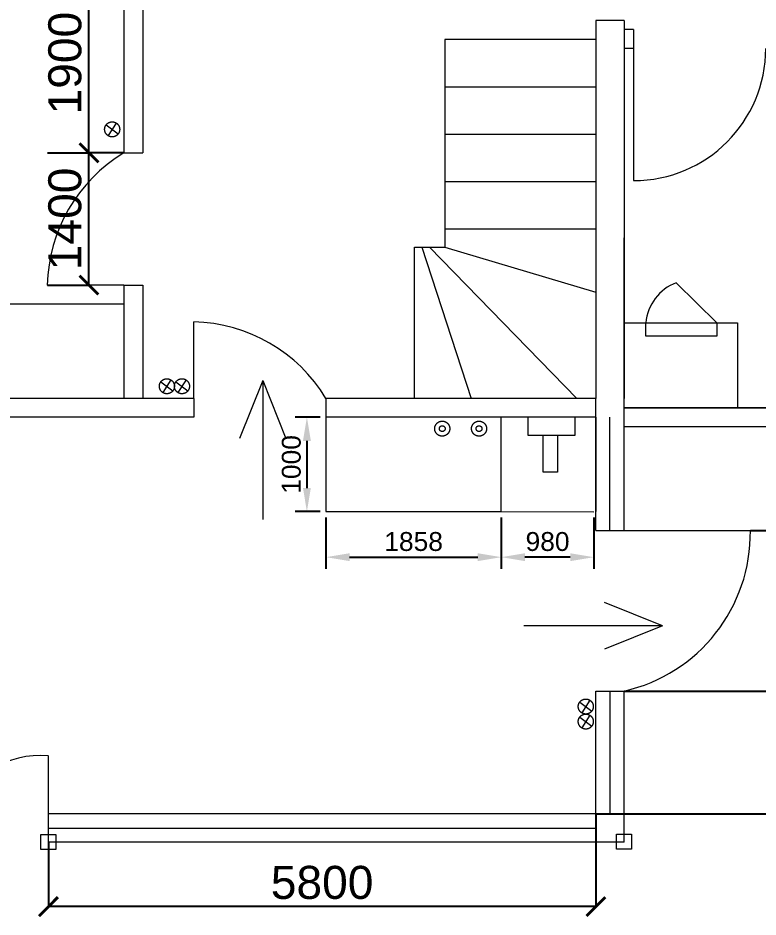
# Model space of a CAD drawing. Header units: inches. Extents: x 494679 to 515679, y 36965 to 66665.
# Drawn here: x 503090 to 510932, y 50410 to 59932 of the extents above; entities that cross this region are included whole.
import ezdxf

# ---------------------------------------------------------------- set-up
doc = ezdxf.new("R2010")
doc.units = ezdxf.units.IN
doc.header["$MEASUREMENT"] = 0
doc.linetypes.add('ACAD_ISO02W100', pattern=[15, 12, -3])
doc.layers.get('0').update_dxf_attribs({"lineweight": 20})
doc.layers.add('Мебель', color=32, linetype='Continuous', lineweight=20)
doc.layers.add('Размер', color=1, linetype='Continuous', lineweight=5)
doc.styles.get("Standard").update_dxf_attribs({"font": 'arial.ttf'})
doc.dimstyles.new('ISO-25', dxfattribs={"dimtxt": 2.5, "dimasz": 2.5, "dimexe": 1.25, "dimexo": 0.625, "dimtad": 1, "dimdec": 0, "dimtxsty": 'Standard', "dimcen": 2.5, "dimadec": 0, "dimazin": 0, "dimtfac": 1, "dimtdec": 0, "dimtmove": 0, "dimatfit": 3, "dimfxl": 1, "dimarcsym": 0})

# ---------------------------------------------------------------- blocks, each defined once
blk = doc.blocks.new('_ArchTick')
at = {"color": 0, "linetype": 'ByBlock', "const_width": 0.15}
blk.add_lwpolyline([(-0.5, -0.5), (0.5, 0.5)], dxfattribs=at)
blk = doc.blocks.new('*D9')
at = {"layer": 'Defpoints', "color": 0, "lineweight": 53, "transparency": 16777216}
for p in [(509212.6, 51503.2), (503412.6, 51203.2), (503412.6, 50520.6)]:
    blk.add_point(p, dxfattribs=at)
at = {"layer": 'Размер', "color": 0, "lineweight": -2, "transparency": 16777216}
for p, q in [((509212.6, 51502.5), (509212.6, 50519.4)), ((503412.6, 51202.5), (503412.6, 50519.4)), ((509212.6, 50520.6), (503412.6, 50520.6))]:
    blk.add_line(p, q, dxfattribs=at)
at = {"layer": 'Размер', "color": 0, "lineweight": -2, "transparency": 16777216, "xscale": 200, "yscale": 200, "zscale": 200, "rotation": 180}
blk.add_blockref('_ArchTick', (503412.6, 50520.6), dxfattribs=at)
at = {"layer": 'Размер', "color": 0, "lineweight": -2, "transparency": 16777216, "xscale": 200, "yscale": 200, "zscale": 200}
blk.add_blockref('_ArchTick', (509212.6, 50520.6), dxfattribs=at)
at = {"layer": 'Размер', "color": 0, "transparency": 16777216, "insert": (506312.6, 50774.3), "char_height": 350, "attachment_point": 5}
blk.add_mtext('5800', dxfattribs=at)
blk = doc.blocks.new('*D10')
at = {"layer": 'Defpoints', "color": 0, "transparency": 16777216}
for p in [(503842.2, 60403.7), (504212.6, 60403.7), (503400.5, 58503.2)]:
    blk.add_point(p, dxfattribs=at)
at = {"layer": 'Размер', "color": 0, "lineweight": -2, "transparency": 16777216}
for p, q in [((504211.9, 60403.7), (503841, 60403.7)), ((503842.2, 58503.2), (503842.2, 60403.7)), ((503401.1, 58503.2), (503843.5, 58503.2))]:
    blk.add_line(p, q, dxfattribs=at)
at = {"layer": 'Размер', "color": 0, "lineweight": -2, "transparency": 16777216, "xscale": 200, "yscale": 200, "zscale": 200}
for p, rotation in [((503842.2, 60403.7), 90), ((503842.2, 58503.2), 270)]:
    blk.add_blockref('_ArchTick', p, dxfattribs=dict(at, rotation=rotation))
at = {"layer": 'Размер', "color": 0, "transparency": 16777216, "insert": (503588.5, 59453.4), "char_height": 350, "attachment_point": 5, "rotation": 90}
blk.add_mtext('1900', dxfattribs=at)
blk = doc.blocks.new('*D11')
at = {"layer": 'Defpoints', "color": 0, "transparency": 16777216}
for p in [(503842.2, 58503.2), (504211.3, 58503.2), (503400.5, 57103.2)]:
    blk.add_point(p, dxfattribs=at)
at = {"layer": 'Размер', "color": 0, "lineweight": -2, "transparency": 16777216}
for p, q in [((504210.7, 58503.2), (503841, 58503.2)), ((503842.2, 57103.2), (503842.2, 58503.2)), ((503401.1, 57103.2), (503843.5, 57103.2))]:
    blk.add_line(p, q, dxfattribs=at)
at = {"layer": 'Размер', "color": 0, "lineweight": -2, "transparency": 16777216, "xscale": 200, "yscale": 200, "zscale": 200}
for p, rotation in [((503842.2, 58503.2), 90), ((503842.2, 57103.2), 270)]:
    blk.add_blockref('_ArchTick', p, dxfattribs=dict(at, rotation=rotation))
at = {"layer": 'Размер', "color": 0, "transparency": 16777216, "insert": (503588.5, 57803.2), "char_height": 350, "attachment_point": 5, "rotation": 90}
blk.add_mtext('1400', dxfattribs=at)
blk = doc.blocks.new('*D14')
at = {"layer": 'Defpoints', "color": 0, "lineweight": 53, "transparency": 16777216}
for p in [(509512.6, 52803.2), (511630.7, 52803.2), (509212.6, 51503.2)]:
    blk.add_point(p, dxfattribs=at)
at = {"layer": 'Размер', "color": 0, "lineweight": -2, "transparency": 16777216}
for p, q in [((509513.2, 52803.2), (511632, 52803.2)), ((511630.7, 51503.2), (511630.7, 52803.2)), ((509213.2, 51503.2), (511632, 51503.2))]:
    blk.add_line(p, q, dxfattribs=at)
at = {"layer": 'Размер', "color": 0, "lineweight": -2, "transparency": 16777216, "xscale": 200, "yscale": 200, "zscale": 200}
for p, rotation in [((511630.7, 52803.2), 90), ((511630.7, 51503.2), 270)]:
    blk.add_blockref('_ArchTick', p, dxfattribs=dict(at, rotation=rotation))
at = {"layer": 'Размер', "color": 0, "transparency": 16777216, "insert": (511376.9, 52153.2), "char_height": 350, "attachment_point": 5, "rotation": 90}
blk.add_mtext('1300', dxfattribs=at)
blk = doc.blocks.new('*D15')
at = {"layer": 'Defpoints', "color": 0, "lineweight": 53, "transparency": 16777216}
for p in [(510850.3, 54503.2), (509512.6, 52803.2), (511628.2, 52803.2)]:
    blk.add_point(p, dxfattribs=at)
at = {"layer": 'Размер', "color": 0, "lineweight": -2, "transparency": 16777216}
for p, q in [((510851, 54503.2), (511629.5, 54503.2)), ((511628.2, 54503.2), (511628.2, 52803.2)), ((509513.2, 52803.2), (511629.5, 52803.2))]:
    blk.add_line(p, q, dxfattribs=at)
at = {"layer": 'Размер', "color": 0, "lineweight": -2, "transparency": 16777216, "xscale": 200, "yscale": 200, "zscale": 200}
for p, rotation in [((511628.2, 54503.2), 90), ((511628.2, 52803.2), 270)]:
    blk.add_blockref('_ArchTick', p, dxfattribs=dict(at, rotation=rotation))
at = {"layer": 'Размер', "color": 0, "transparency": 16777216, "insert": (511374.5, 53653.2), "char_height": 350, "attachment_point": 5, "rotation": 90}
blk.add_mtext('1700', dxfattribs=at)
blk = doc.blocks.new('*D30')
at = {"layer": 'Defpoints', "color": 0, "ltscale": 100, "transparency": 16777216}
for p in [(506353.1, 54703.2), (508211.3, 54703.2), (508211.3, 54221)]:
    blk.add_point(p, dxfattribs=at)
at = {"layer": 'Размер', "color": 0, "lineweight": -2, "ltscale": 100, "transparency": 16777216}
for p, q in [((506353.1, 54640.7), (506353.1, 54096)), ((508211.3, 54640.7), (508211.3, 54096)), ((506603.1, 54221), (507961.3, 54221))]:
    blk.add_line(p, q, dxfattribs=at)
at = {"layer": 'Размер', "color": 0, "ltscale": 100, "transparency": 16777216}
for points in [[(506603.1, 54262.7), (506603.1, 54179.4), (506353.1, 54221)], [(507961.3, 54262.7), (507961.3, 54179.4), (508211.3, 54221)]]:
    blk.add_solid(points, dxfattribs=at)
at = {"layer": 'Размер', "color": 0, "ltscale": 100, "transparency": 16777216, "insert": (507282.2, 54385.6), "char_height": 200, "attachment_point": 5}
blk.add_mtext('1858', dxfattribs=at)
blk = doc.blocks.new('*D31')
at = {"layer": 'Defpoints', "color": 0, "ltscale": 100, "transparency": 16777216}
for p in [(508211.3, 54703.2), (509191.6, 54702.9), (508211.3, 54221)]:
    blk.add_point(p, dxfattribs=at)
at = {"layer": 'Размер', "color": 0, "lineweight": -2, "ltscale": 100, "transparency": 16777216}
for p, q in [((508211.3, 54640.7), (508211.3, 54096)), ((509191.6, 54640.4), (509191.6, 54096)), ((508941.6, 54221), (508461.3, 54221))]:
    blk.add_line(p, q, dxfattribs=at)
at = {"layer": 'Размер', "color": 0, "ltscale": 100, "transparency": 16777216}
for points in [[(508461.3, 54262.7), (508461.3, 54179.4), (508211.3, 54221)], [(508941.6, 54262.7), (508941.6, 54179.4), (509191.6, 54221)]]:
    blk.add_solid(points, dxfattribs=at)
at = {"layer": 'Размер', "color": 0, "ltscale": 100, "transparency": 16777216, "insert": (508701.4, 54385.6), "char_height": 200, "attachment_point": 5}
blk.add_mtext('980', dxfattribs=at)
blk = doc.blocks.new('*D32')
at = {"layer": 'Defpoints', "color": 0, "ltscale": 100, "transparency": 16777216}
for p in [(506353.1, 55703.2), (506151.5, 54703.2), (506353.1, 54703.2)]:
    blk.add_point(p, dxfattribs=at)
at = {"layer": 'Размер', "color": 0, "lineweight": -2, "ltscale": 100, "transparency": 16777216}
for p, q in [((506290.6, 55703.2), (506026.5, 55703.2)), ((506151.5, 55453.2), (506151.5, 54953.2)), ((506290.6, 54703.2), (506026.5, 54703.2))]:
    blk.add_line(p, q, dxfattribs=at)
at = {"layer": 'Размер', "color": 0, "ltscale": 100, "transparency": 16777216}
for points in [[(506109.9, 55453.2), (506193.2, 55453.2), (506151.5, 55703.2)], [(506109.9, 54953.2), (506193.2, 54953.2), (506151.5, 54703.2)]]:
    blk.add_solid(points, dxfattribs=at)
at = {"layer": 'Размер', "color": 0, "ltscale": 100, "transparency": 16777216, "insert": (505986.9, 55203.2), "char_height": 200, "attachment_point": 5, "rotation": 90}
blk.add_mtext('1000', dxfattribs=at)

msp = doc.modelspace()

# ---------------------------------------------------------------- linework, layer by layer
msp.add_line((513112.6, 55603.2), (509512.6, 55603.2))
for points in [[(504212.6, 60405.7), (504212.6, 58503.2)], [(504412.6, 60405.7), (504412.6, 58503.2)], [(509212.6, 59903.2), (509212.6, 55903.2)], [(509512.6, 59903.2), (509512.6, 55903.2)], [(509612.6, 59809), (509512.6, 59809)], [(509612.6, 59809), (509612.6, 59609)], [(509612.6, 59609), (509512.6, 59609)], [(509613.8, 59609), (509613.8, 58209)], [(504211.3, 58503.2), (504412.6, 58503.2)], [(511312.6, 55808.3), (511312.6, 55803.2), (509512.6, 55803.2), (509512.6, 57603.2), (509517.7, 57603.2)], [(504211.3, 57103.2), (503400.5, 57103.2)], [(504212.6, 57103.2), (504412.6, 57103.2)], [(504212.6, 57103.2), (504212.6, 55903.2)], [(504412.6, 57103.2), (504412.6, 55903.2)], [(504953.1, 55903.2), (504953.1, 56714)], [(505683.1, 56091.4), (505437.2, 55476.6)], [(505683.1, 56091.4), (505683.1, 54620.1)], [(505683.1, 56091.4), (505929.1, 55476.6)], [(504953.1, 55903.2), (498412.6, 55903.2)], [(504953.1, 55903.2), (504953.1, 55703.2)], [(509212.6, 55903.2), (506353.1, 55903.2)], [(506353.1, 55903.2), (506353.1, 55703.2)], [(509212.6, 54503.2), (509212.6, 55903.2)], [(509512.6, 54503.2), (509512.6, 55903.2)], [(509512.6, 55803.2), (512912.6, 55803.2)], [(504953.1, 55703.2), (498412.6, 55703.2)], [(509212.6, 55703.2), (506353.1, 55703.2)], [(509211.3, 55703.2), (509211.3, 54703.2)], [(509212.6, 54503.2), (509512.6, 54503.2)], [(509213.8, 54503.2), (509515.1, 54503.2)], [(509512.6, 54503.2), (510850.3, 54503.2)], [(509920.1, 53494), (509305.4, 53739.9)], [(509920.1, 53494), (508448.8, 53494)], [(509920.1, 53494), (509305.4, 53248)], [(509211.3, 52803.2), (509511.3, 52803.2)], [(509212.6, 51503.2), (509212.6, 52803.2)], [(509212.6, 52803.2), (509513.8, 52803.2)], [(509512.6, 51203.2), (509512.6, 52803.2)], [(503412.6, 51503.2), (503412.6, 52115.3)], [(509212.6, 51503.2), (503412.6, 51503.2)], [(503412.6, 51201.9), (503412.6, 51503.2)], [(503332.6, 51285.2), (503492.6, 51285.2), (503492.6, 51125.2), (503332.6, 51125.2), (503332.6, 51285.2)], [(509432.6, 51287.7), (509592.6, 51287.7), (509592.6, 51127.7), (509432.6, 51127.7), (509432.6, 51287.7)], [(509512.6, 51203.2), (503412.6, 51203.2)]]:
    msp.add_lwpolyline(points)
at = {"linetype": 'ACAD_ISO02W100', "ltscale": 500}
for points in [[(509512.6, 59903.2), (509212.6, 59903.2)], [(507612.6, 59702.8), (507612.6, 57503.2)], [(509212.6, 59702.8), (507612.6, 59702.8)], [(507612.6, 59201.6), (509212.6, 59201.6)], [(504024.2, 58799.8), (504152, 58704.4)], [(504131.5, 58819), (504044.8, 58685.2)], [(507612.6, 58700.3), (509212.6, 58700.3)], [(507612.6, 58199.1), (509212.6, 58199.1)], [(507612.6, 57697.8), (509212.6, 57697.8)], [(507290.7, 55903.2), (507290.7, 57503.2), (507612.6, 57503.2)], [(507368, 57503.2), (507893.5, 55903.2)], [(507451.6, 57503.2), (509012, 55903.2)], [(507612.6, 57503.2), (509212.6, 57027.1)], [(504711.3, 56098.1), (504624.6, 55964.2)], [(504870.7, 56098.1), (504784, 55964.2)], [(504604, 56078.8), (504731.8, 55983.5)], [(504763.5, 56078.8), (504891.3, 55983.5)], [(509361.3, 54503.2), (509361.3, 55703.2)], [(509361.3, 52803.2), (509361.3, 51503.2)], [(509042.4, 52687), (509170.2, 52591.7)], [(509149.7, 52706.3), (509063, 52572.4)], [(509042.4, 52527.6), (509170.2, 52432.2)], [(509149.7, 52546.8), (509063, 52413)], [(503412.6, 51352.5), (509212.6, 51352.5)]]:
    msp.add_lwpolyline(points, dxfattribs=at)
for centre, radius in [((504088.1, 58752.1), 79.7), ((504667.9, 56031.2), 79.7), ((504827.4, 56031.2), 79.7), ((507585.4, 55582.2), 79.7), ((507585.4, 55582.2), 30.7), ((507975.4, 55582.2), 79.7), ((507975.4, 55582.2), 30.7), ((509106.3, 52639.3), 79.7), ((509106.3, 52479.9), 79.7)]:
    msp.add_circle(centre, radius, dxfattribs=at)
for centre, radius, start, end in [((509613.8, 59609), 1400, 270, 0), ((505084.1, 57062.9), 1684.1, 121.21502, 178.62929), ((504912.8, 55030.4), 1684.1, 31.21502, 88.62929), ((509131.4, 54479.4), 1719.1, 282.80885, 0.79075), ((503321, 51140.2), 979.5, 84.63647, 158.24574)]:
    msp.add_arc(centre, radius, start, end)
at = {"layer": 'Мебель'}
for points in [[(510494.3, 56703.2), (510065.4, 57127.2)], [(509512.6, 56703.2), (510712.6, 56703.2), (510712.6, 55803.2), (509512.6, 55803.2), (509512.6, 56703.2)], [(506353.1, 55703.2), (506353.1, 54703.2), (508211.3, 54703.2)], [(508211.3, 54703.2), (508211.3, 55703.2)], [(508211.3, 54703.2), (509191.6, 54702.9)]]:
    msp.add_lwpolyline(points, dxfattribs=at)
at = {"layer": 'Мебель', "linetype": 'ACAD_ISO02W100', "ltscale": 500}
msp.add_lwpolyline([(502600.6, 56903.2), (504212.6, 56903.2)], dxfattribs=at)
at = {"layer": 'Мебель'}
for points in [[(509741.8, 56703.2), (510494.3, 56703.2), (510494.3, 56563.1), (509741.8, 56563.1)], [(508490.7, 55703.2), (508490.7, 55514.2), (508993.9, 55514.2), (508993.9, 55703.2)], [(508808, 55514.2), (508808, 55120), (508654.8, 55120), (508654.8, 55514.2)]]:
    msp.add_lwpolyline(points, close=True, dxfattribs=at)
msp.add_arc((510246.4, 56653.6), 507, 110.92415, 174.38461, dxfattribs=at)

# ---------------------------------------------------------------- dimensions: what is measured, and where the dimension line sits
at = {"layer": 'Размер'}
for base, p1, p2, picture, middle in [((503842.2417921, 60403.666457), (503400.4842201, 58503.166457), (504212.5628677, 60403.666457), '*D10', (503588.5412464, 59453.416457)), ((503842.2, 58503.2), (503400.5, 57103.2), (504211.3, 58503.2), '*D11', (503588.5, 57803.2)), ((511628.2, 52803.2), (510850.3, 54503.2), (509512.6, 52803.2), '*D15', (511374.5, 53653.2)), ((511630.7, 52803.2), (509212.6, 51503.2), (509512.6, 52803.2), '*D14', (511376.9, 52153.2))]:
    dim = msp.add_linear_dim(base=base, p1=p1, p2=p2, angle=90, dimstyle='ISO-25', override={"dimtxt": 350, "dimasz": 200, "dimgap": 75, "dimblk": 'ArchTick', "dimcen": -2.5, "dimldrblk": 'ArchTick'}, dxfattribs=at)
    dim.commit()
    dim.dimension.update_dxf_attribs({"geometry": picture, "text_midpoint": middle})
at = {"layer": 'Размер', "color": 6, "ltscale": 100}
dim = msp.add_linear_dim(base=(506151.5, 54703.2), p1=(506353.1, 55703.2), p2=(506353.1, 54703.2), angle=90, dimstyle='ISO-25', override={"dimscale": 100, "dimtxt": 2}, dxfattribs=at)
dim.commit()
dim.dimension.update_dxf_attribs({"geometry": '*D32', "text_midpoint": (505986.9, 55203.2)})
for p1, picture, middle in [((506353.1, 54703.2), '*D30', (507282.2, 54385.6)), ((509191.6, 54702.9), '*D31', (508701.4, 54385.6))]:
    dim = msp.add_linear_dim(base=(508211.3, 54221), p1=p1, p2=(508211.3, 54703.2), dimstyle='ISO-25', override={"dimscale": 100, "dimtxt": 2}, dxfattribs=at)
    dim.commit()
    dim.dimension.update_dxf_attribs({"geometry": picture, "text_midpoint": middle})
at = {"layer": 'Размер'}
dim = msp.add_linear_dim(base=(503412.6, 50520.6), p1=(509212.6, 51503.2), p2=(503412.6, 51203.2), dimstyle='ISO-25', override={"dimtxt": 350, "dimasz": 200, "dimgap": 75, "dimblk": 'ArchTick', "dimcen": -2.5, "dimldrblk": 'ArchTick'}, dxfattribs=at)
dim.commit()
dim.dimension.update_dxf_attribs({"geometry": '*D9', "text_midpoint": (506312.6, 50774.3)})

doc.saveas('drawing.dxf')
